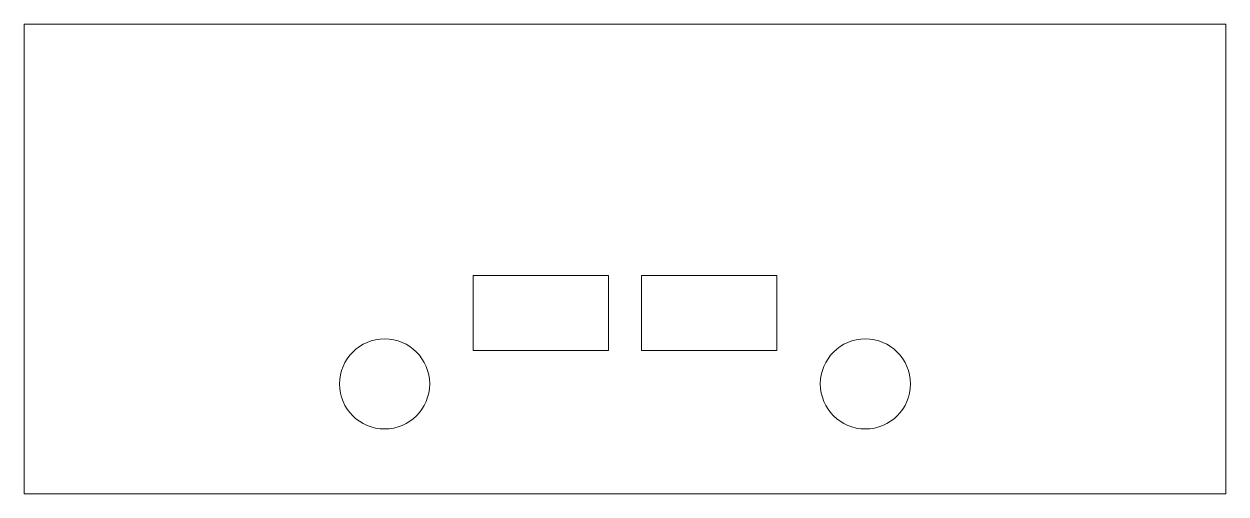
# Model space of a CAD drawing. Header units: millimetres. Extents: x 3.4 to 43.4, y -19.7 to -4.1.
import ezdxf

# ---------------------------------------------------------------- set-up
doc = ezdxf.new("R2010")
doc.units = ezdxf.units.MM
doc.header["$MEASUREMENT"] = 0
doc.layers.add('Layer 1', color=7, linetype='Continuous', lineweight=0)

msp = doc.modelspace()

# ---------------------------------------------------------------- linework, layer by layer
at = {"layer": 'Layer 1', "color": 1, "lineweight": 0, "true_color": 0xff0000}
for points in [[(43.441, -19.718), (3.441, -19.718), (3.441, -4.068), (43.441, -4.068)], [(22.891, -14.943), (18.391, -14.943), (18.391, -12.443), (22.891, -12.443)], [(28.491, -14.943), (23.991, -14.943), (23.991, -12.443), (28.491, -12.443)]]:
    msp.add_lwpolyline(points, close=True, dxfattribs=at)
for centre in [(15.441, -16.053), (31.441, -16.053)]:
    msp.add_circle(centre, 1.5, dxfattribs=at)

doc.saveas('drawing.dxf')
